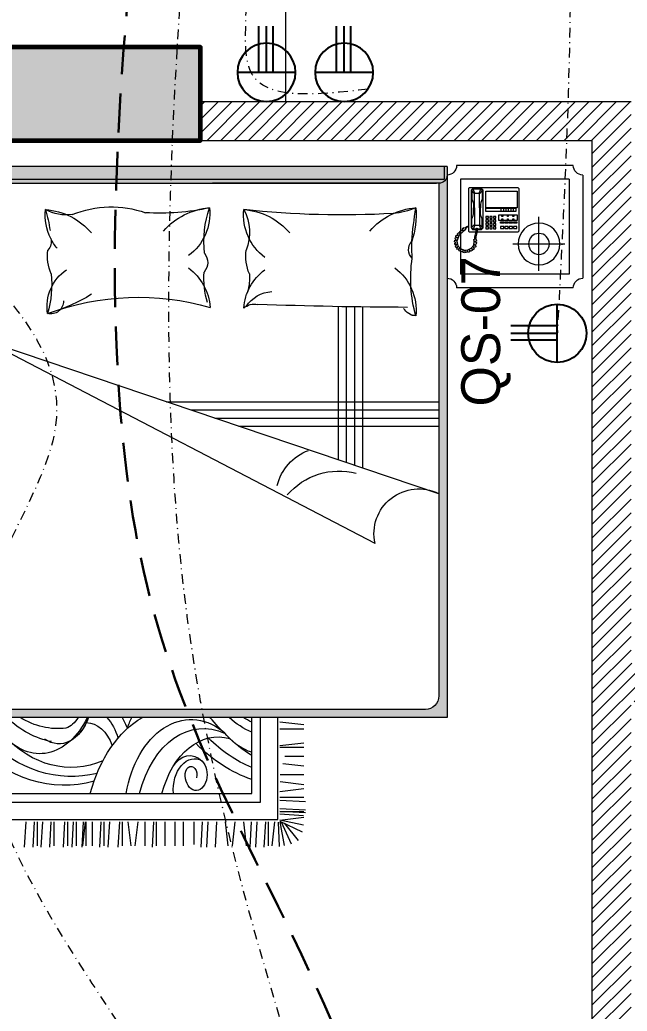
# Model space of a CAD drawing. Header units: inches. Extents: x 109699 to 44449955, y -10987 to 15824140.
# Drawn here: x 198973.7 to 199051.9, y -4102.8 to -3975.2 of the extents above; entities that cross this region are included whole.
import ezdxf

# ---------------------------------------------------------------- set-up
doc = ezdxf.new("R2010")
doc.units = ezdxf.units.IN
doc.header["$LTSCALE"] = 5
doc.header["$MEASUREMENT"] = 0
doc.linetypes.add('DASHDOT', pattern=[1, 0.5, -0.25, 0, -0.25])
doc.linetypes.add('DASHED2', pattern=[0.375, 0.25, -0.125])
doc.layers.get('0').update_dxf_attribs({"color": 123})
for name, color, linetype, lineweight in [('@NORMAL', 7, 'Continuous', 5), ('AC In', 244, 'DASHED2', 30), ('cloumn', 253, 'Continuous', 60), ('E-Con-Point', 5, 'DASHED2', 13), ('E-QS-Socket-15A', 1, 'Continuous', 9), ('ha', 252, 'Continuous', 5), ('QS For edit', 139, 'Continuous', 35), ('SB', 1, 'DASHDOT', 20), ('WALL-1', 8, 'Continuous', 9)]:
    doc.layers.add(name, color=color, linetype=linetype, lineweight=lineweight)
doc.layers.add('FURNITUR', color=7, linetype='Continuous', lineweight=5, true_color=0xe8e8e8)
doc.styles.get("Standard").update_dxf_attribs({"font": 'times.ttf'})
doc.linetypes.add('ZIGZAG', pattern='A,0.0001,-0.2,[131,ltypeshp.shx,S=0.2,R=0,X=-0.2,Y=0],-0.4,[131,ltypeshp.shx,S=0.2,R=180,X=0.2,Y=0],-0.2', length=0.8001)

# ---------------------------------------------------------------- blocks, each defined once
blk = doc.blocks.new('coloumn-01')
at = {"layer": 'ha'}
h = blk.add_hatch(dxfattribs=at)
h.set_pattern_fill('AR-CONC', color=256, scale=0.5)
h.set_pattern_definition([(49.99999999999999, (0, 0), (3.586300913003767, -0.3137606749129755), [0.375, -4.125]), (355, (0, 0), (-0.693756668065, 3.760960668500059), [0.3, -3.3]), (100.45144446, (0.298858405, -0.02614672), (2.89254423363556, 3.447199954843147), [0.3187009599999999, -3.505710559999999]), (46.18420000000001, (0, 1), (5.336206653357862, -0.8275964039653827), [0.5625, -6.1875]), (96.63563549, (0.444683725, 0.931033465), (4.673309728371142, 4.870593003872752), [0.47805171, -5.258568799999999]), (351.1841639899999, (0, 1), (4.673309725273866, 4.870593001349951), [0.45, -4.950000005]), (21, (0.5, 0.75), (2.984535260592308, -2.013094453326694), [0.375, -4.125]), (326.0000000000001, (0.5, 0.75), (1.216576659607909, 3.625750225234265), [0.3, -3.3]), (71.45144474, (0.74871127, 0.58224213), (4.201111883649856, 1.612655764031769), [0.31870095, -3.50571056]), (37.50000000000001, (0, 0), (0.06079927658645334, 1.664469269156557), [0, -3.26, 0, -3.35, 0, -3.3125]), (7.499999999999999, (0, 0), (1.315347687210743, 1.972058559411801), [0, -1.91, 0, -3.185, 0, -1.2625]), (327.5, (-1.115, 0), (2.669112180862045, -0.1127743586718988), [0, -1.25, 0, -3.9, 0, -5.175]), (317.5, (-1.615, 0), (2.915930846711931, 0.5005249116615886), [0, -1.625, 0, -2.59, 0, -3.675])])
h.paths.add_polyline_path([(32128.44739975178, -2546319.049243456), (32092.44739975178, -2546319.049243456), (32092.44739975178, -2546331.049243456), (32128.44739975178, -2546331.049243456)])
h.paths.add_polyline_path([(32128.44739975189, -2546617.132962178), (32098.44739975189, -2546617.132962178), (32098.44739975189, -2546629.132962178), (32128.44739975189, -2546629.132962178)])
h.paths.add_polyline_path([(31978.51966727065, -2546605.132962178), (31966.51966727065, -2546605.132962178), (31966.51966727065, -2546635.132962178), (31978.51966727065, -2546635.132962178)])
h.paths.add_polyline_path([(31821.20333333506, -2546605.132962178), (31809.20333333506, -2546605.132962178), (31809.20333333506, -2546635.132962178), (31821.20333333506, -2546635.132962178)])
h.paths.add_polyline_path([(31689.20328743063, -2546611.133238418), (31677.20328743063, -2546611.133238418), (31677.20328743063, -2546635.133238418), (31689.20328743063, -2546635.133238418)])
h.paths.add_polyline_path([(31417.20347832461, -2546611.132962178), (31405.20347832461, -2546611.132962178), (31405.20347832461, -2546635.132962178), (31417.20347832461, -2546635.132962178)])
h.paths.add_polyline_path([(31435.20347912709, -2546415.348983645), (31405.20347912709, -2546415.348983645), (31405.20347912709, -2546427.348983645), (31435.20347912709, -2546427.348983645)])
h.paths.add_polyline_path([(31633.74647668525, -2546415.348983645), (31603.74647668525, -2546415.348983645), (31603.74647668525, -2546427.348983645), (31633.74647668525, -2546427.348983645)])
h.paths.add_polyline_path([(31821.20245073218, -2546319.049243455), (31809.20245073218, -2546319.049243455), (31809.20245073218, -2546349.049243455), (31821.20245073218, -2546349.049243455)])
h.paths.add_polyline_path([(31996.51966727068, -2546319.049243455), (31966.51966727068, -2546319.049243455), (31966.51966727068, -2546331.049243455), (31996.51966727068, -2546331.049243455)])
h.paths.add_polyline_path([(31581.74648750067, -2546291.049243452), (31541.74648750067, -2546291.049243452), (31541.74648750067, -2546301.049243452), (31581.74648750067, -2546301.049243452)])
h.paths.add_polyline_path([(31485.74647668505, -2546261.049243452), (31475.74647668505, -2546261.049243452), (31475.74647668505, -2546301.049243452), (31485.74647668505, -2546301.049243452)])
h.paths.add_polyline_path([(31581.74648750064, -2546206.049278549), (31521.74648750064, -2546206.049278549), (31521.74648750064, -2546216.049243455), (31581.74648750064, -2546216.049243455)])
h.paths.add_polyline_path([(31435.20347595899, -2546206.049243455), (31405.20347595899, -2546206.049243455), (31405.20347595899, -2546218.049243455), (31435.20347595899, -2546218.049243455)])
h.paths.add_polyline_path([(31435.20347912709, -2546094.049243455), (31405.20347912709, -2546094.049243455), (31405.20347912709, -2546106.049243455), (31435.20347912709, -2546106.049243455)])
h.paths.add_polyline_path([(31583.74647668522, -2546094.049243455), (31547.74647668522, -2546094.049243455), (31547.74647668522, -2546106.049243455), (31583.74647668522, -2546106.049243455)])
h.paths.add_polyline_path([(31775.41359277777, -2546094.049243455), (31763.41359277777, -2546094.049243455), (31763.41359277777, -2546124.049243455), (31775.41359277777, -2546124.049243455)])
h.paths.add_polyline_path([(32059.80123907101, -2546094.049243455), (32047.80123907101, -2546094.049243455), (32047.80123907101, -2546124.049243455), (32059.80123907101, -2546124.049243455)])
h.paths.add_polyline_path([(32058.06771510976, -2545913.633020405), (32028.06771510976, -2545913.633020405), (32028.06771510976, -2545925.633020405), (32058.06771510976, -2545925.633020405)])
h.paths.add_polyline_path([(32048.06771510973, -2545722.712815279), (32036.06771510973, -2545722.712815279), (32036.06771510973, -2545746.712815279), (32048.06771510973, -2545746.712815279)])
h.paths.add_polyline_path([(31799.41359277774, -2545913.633020405), (31763.41359277774, -2545913.633020405), (31763.41359277774, -2545925.633020405), (31799.41359277774, -2545925.633020405)])
h.paths.add_polyline_path([(31591.53986684192, -2545945.049243456), (31561.31223659915, -2545945.049243456), (31561.31223659915, -2545957.049243456), (31591.53986684192, -2545957.049243456)])
h.paths.add_polyline_path([(31435.20347912709, -2545945.049243456), (31405.20347912709, -2545945.049243456), (31405.20347912709, -2545957.049243456), (31435.20347912709, -2545957.049243456)])
h.paths.add_polyline_path([(31429.2035252499, -2545715.383477275), (31405.2035252499, -2545715.383477275), (31405.2035252499, -2545727.383477275), (31429.2035252499, -2545727.383477275)])
h.paths.add_polyline_path([(31605.53986684192, -2545715.383237123), (31581.53986684192, -2545715.383237123), (31581.53986684192, -2545727.383237123), (31605.53986684192, -2545727.383237123)])
h.paths.add_polyline_path([(31775.41359277774, -2545711.610186095), (31763.41359277774, -2545711.610186095), (31763.41359277774, -2545735.610186095), (31775.41359277774, -2545735.610186095)])
at = {"layer": 'cloumn', "elevation": -16.82352324770946}
blk.add_lwpolyline([(31603.74647668525, -2546415.348983645), (31603.74647668525, -2546427.348983645), (31633.74647668525, -2546427.348983645), (31633.74647668525, -2546415.348983645)], close=True, dxfattribs=at)
blk = doc.blocks.new('vfdcx')
at = {"layer": 'FURNITUR', "lineweight": 0}
for points in [[(104135.0060097724, -19120.26887350804), (104970.0060097716, -19120.26887350804, 0.4142137440382407), (105000.0060097716, -19090.26885490074), (105000.0060097704, -19090.26887350193), (105000.0060097704, -19058.46706700833), (104983.8676956173, -19058.46706700833), (104983.8676956173, -19105.34206700833), (103280.0060097765, -19105.34206700833), (103280.0060097765, -19058.46706700833), (103270.0060097745, -19058.46706700833), (103270.0060097745, -19090.26887350193, 0.4142145040311273), (103300.0061062251, -19120.26887350178), (103300.0060097733, -19120.26887350804)], [(103280.0060097765, -19058.46706700833), (103280.0060097765, -19105.34206700833), (104983.8676956173, -19105.34206700833), (104983.8676956173, -19058.46706700833)]]:
    blk.add_hatch(color=256, dxfattribs=at).paths.add_polyline_path(points)
at = {"layer": 'FURNITUR'}
blk.add_hatch(color=256, dxfattribs=at).paths.add_polyline_path([(103350.0060097762, -21058.46706700833, -0.4142135623901436), (103300.0060097733, -21008.46706700833), (103300.0060097733, -19120.26887350193, -0.4142135623730951), (103270.0060097733, -19090.26887350193), (103270.0060097733, -19470.26887349553), (103270.0060097745, -21088.46706700716), (105000.0060097704, -21088.46706700716), (105000.0060097704, -19470.94256263169, 5.403727467161091e-05), (104999.998444552, -19470.94256181408), (104999.998444552, -19090.94256181307, -0.4076509114471731), (104970.0060097716, -19120.26887350193), (104970.0060097716, -19700.18891725242), (104974.8149614137, -19698.56576437598), (104970.0060097716, -19701.06727675785), (104970.0060097716, -21008.46706700542, -0.4142135623901436), (104920.0060097716, -21058.46706700833)])
for p, q in [((102805.0060097768, -19055.26887350193), (103235.0060097771, -19055.26887350193)), ((103270.0060097745, -19058.46706700833), (103270.0060097745, -21088.46706700716)), ((103280.0060097765, -19105.34206700833), (103280.0060097765, -19058.46706700833)), ((102770.0060097733, -19090.26887349815), (102770.0060097733, -19470.26887349553)), ((103270.0060097733, -19090.26887349815), (103270.0060097733, -19470.26887349553)), ((102820.0060097762, -19105.26887349757), (103220.0060097777, -19105.26887349757)), ((102820.0060097762, -19105.26887349757), (102820.0060097762, -19455.26887349611)), ((103220.0060097777, -19105.26887349757), (103220.0060097777, -19455.26887349611)), ((103300.0060097733, -19120.26887350804), (103300.0060097733, -21008.46706700542)), ((104970.0060097716, -19120.26887350804), (104135.0060097724, -19120.26887350804)), ((103007.7345300189, -19137.32844558895), (103005.4485300235, -19139.61444559159)), ((103005.4485300235, -19139.61444559159), (103005.4485300235, -19297.34844559194)), ((103007.7345300189, -19137.32844558895), (103188.3285300238, -19137.32844558895)), ((103012.3065300242, -19149.90144558893), (103012.3065300242, -19210.48044559344)), ((103126.606530018, -19149.90144558893), (103012.3065300242, -19149.90144558893)), ((103126.606530018, -19210.48044559344), (103126.606530018, -19149.90144558893)), ((103136.8935300226, -19146.47244559224), (103141.4655300206, -19140.75744559291)), ((103136.8935300226, -19284.77544559196), (103136.8935300226, -19146.47244559224)), ((103141.4655300206, -19144.1864455896), (103140.3225300193, -19148.75844558761)), ((103140.3225300193, -19148.75844558761), (103140.3225300193, -19179.61944558688)), ((103140.3225300193, -19148.75844558761), (103150.6095300239, -19159.04544559222)), ((103141.4655300206, -19140.75744559291), (103175.7555300238, -19140.75744559291)), ((103146.0375300186, -19141.90044558696), (103141.4655300206, -19144.1864455896)), ((103146.0375300186, -19141.90044558696), (103173.4695300212, -19141.90044558696)), ((103151.7525300179, -19156.75944558957), (103146.0375300186, -19141.90044558696)), ((103150.6095300239, -19159.04544559222), (103151.7525300179, -19156.75944558957)), ((103150.6095300239, -19210.48044559344), (103150.6095300239, -19159.04544559222)), ((103167.7545300219, -19156.75944558957), (103151.7525300179, -19156.75944558957)), ((103167.7545300219, -19156.75944558957), (103173.4695300212, -19141.90044558696)), ((103168.8975300232, -19159.04544559222), (103167.7545300219, -19156.75944558957)), ((103179.1845300205, -19148.75844558761), (103168.8975300232, -19159.04544559222)), ((103168.8975300232, -19210.48044559344), (103168.8975300232, -19159.04544559222)), ((103173.4695300212, -19141.90044558696), (103178.0415300192, -19144.1864455896)), ((103175.7555300238, -19140.75744559291), (103181.4705300232, -19146.47244559224)), ((103178.0415300192, -19144.1864455896), (103179.1845300205, -19148.75844558761)), ((103179.1845300205, -19148.75844558761), (103179.1845300205, -19179.61944558688)), ((103181.4705300232, -19146.47244559224), (103181.4705300232, -19283.63244559064)), ((103188.3285300238, -19137.32844558895), (103190.6145300192, -19139.61444559159)), ((103190.6145300192, -19139.61444559159), (103190.6145300192, -19297.34844559194)), ((103140.3225300193, -19179.61944558688), (103142.6085300219, -19185.33444559349)), ((103142.6085300219, -19185.33444559349), (103146.0375300186, -19191.04944559281)), ((103146.0375300186, -19191.04944559281), (103147.1805300199, -19199.05044558751)), ((103147.1805300199, -19199.05044558751), (103147.1805300199, -19210.48044559344)), ((103173.4695300212, -19191.04944559281), (103172.3265300199, -19199.05044558751)), ((103172.3265300199, -19199.05044558751), (103172.3265300199, -19210.48044559344)), ((103176.8985300179, -19185.33444559349), (103173.4695300212, -19191.04944559281)), ((103179.1845300205, -19179.61944558688), (103176.8985300179, -19185.33444559349)), ((103012.3065300242, -19210.48044559344), (103126.606530018, -19210.48044559344)), ((103012.3065300242, -19236.76944558743), (103012.3065300242, -19257.34344558937)), ((103079.7435300221, -19236.76944558743), (103012.3065300242, -19236.76944558743)), ((103016.8785300222, -19212.7664455888), (103016.8785300222, -19224.19644558745)), ((103126.606530018, -19212.7664455888), (103016.8785300222, -19212.7664455888)), ((103016.8785300222, -19224.19644558745), (103126.606530018, -19224.19644558745)), ((103023.7365300228, -19239.05544559007), (103023.7365300228, -19242.48444558676)), ((103027.1655300195, -19239.05544559007), (103023.7365300228, -19239.05544559007)), ((103023.7365300228, -19242.48444558676), (103027.1655300195, -19242.48444558676)), ((103026.0225300182, -19212.7664455888), (103026.0225300182, -19224.19644558745)), ((103027.1655300195, -19242.48444558676), (103027.1655300195, -19239.05544559007)), ((103035.1665300215, -19212.7664455888), (103035.1665300215, -19224.19644558745)), ((103044.3105300175, -19212.7664455888), (103044.3105300175, -19224.19644558745)), ((103047.7395300215, -19239.05544559007), (103044.3105300175, -19239.05544559007)), ((103044.3105300175, -19239.05544559007), (103044.3105300175, -19242.48444558676)), ((103044.3105300175, -19242.48444558676), (103047.7395300215, -19242.48444558676)), ((103047.7395300215, -19242.48444558676), (103047.7395300215, -19239.05544559007)), ((103053.4545300208, -19212.7664455888), (103053.4545300208, -19224.19644558745)), ((103062.5985300241, -19212.7664455888), (103062.5985300241, -19224.19644558745)), ((103068.3135300234, -19239.05544559007), (103064.8845300194, -19239.05544559007)), ((103064.8845300194, -19239.05544559007), (103064.8845300194, -19242.48444558676)), ((103064.8845300194, -19242.48444558676), (103068.3135300234, -19242.48444558676)), ((103068.3135300234, -19242.48444558676), (103068.3135300234, -19239.05544559007)), ((103071.7425300201, -19212.7664455888), (103071.7425300201, -19224.19644558745)), ((103079.7435300221, -19257.34344558937), (103079.7435300221, -19236.76944558743)), ((103090.0305300194, -19249.3424455874), (103090.0305300194, -19242.48444558676)), ((103090.0305300194, -19242.48444558676), (103099.1745300227, -19242.48444558676)), ((103099.1745300227, -19242.48444558676), (103099.1745300227, -19249.3424455874)), ((103103.7465300207, -19242.48444558676), (103112.890530024, -19242.48444558676)), ((103103.7465300207, -19249.3424455874), (103103.7465300207, -19242.48444558676)), ((103112.890530024, -19242.48444558676), (103112.890530024, -19249.3424455874)), ((103117.462530022, -19249.3424455874), (103117.462530022, -19242.48444558676)), ((103117.462530022, -19242.48444558676), (103126.606530018, -19242.48444558676)), ((103126.606530018, -19224.19644558745), (103126.606530018, -19212.7664455888)), ((103126.606530018, -19242.48444558676), (103126.606530018, -19249.3424455874)), ((103142.6085300219, -19245.91344559072), (103146.0375300186, -19240.19844559139)), ((103146.0375300186, -19240.19844559139), (103147.1805300199, -19232.19744558942)), ((103147.1805300199, -19232.19744558942), (103147.1805300199, -19210.48044559344)), ((103150.6095300239, -19210.48044559344), (103150.6095300239, -19272.20244559199)), ((103168.8975300232, -19210.48044559344), (103168.8975300232, -19272.20244559199)), ((103172.3265300199, -19232.19744558942), (103172.3265300199, -19210.48044559344)), ((103173.4695300212, -19240.19844559139), (103172.3265300199, -19232.19744558942)), ((103176.8985300179, -19245.91344559072), (103173.4695300212, -19240.19844559139)), ((102931.4553847567, -19442.73764256576), (102931.4553847567, -19244.61869142207)), ((103012.3065300242, -19257.34344558937), (103079.7435300221, -19257.34344558937)), ((103013.4495300182, -19263.0584455887), (103013.4495300182, -19267.63044558671)), ((103024.8795300241, -19263.0584455887), (103013.4495300182, -19263.0584455887)), ((103013.4495300182, -19267.63044558671), (103024.8795300241, -19267.63044558671)), ((103023.7365300228, -19251.62844559005), (103023.7365300228, -19255.05744558673)), ((103027.1655300195, -19251.62844559005), (103023.7365300228, -19251.62844559005)), ((103023.7365300228, -19255.05744558673), (103027.1655300195, -19255.05744558673)), ((103024.8795300241, -19267.63044558671), (103024.8795300241, -19263.0584455887)), ((103027.1655300195, -19255.05744558673), (103027.1655300195, -19251.62844559005)), ((103029.4515300222, -19263.0584455887), (103029.4515300222, -19267.63044558671)), ((103040.8815300208, -19263.0584455887), (103029.4515300222, -19263.0584455887)), ((103029.4515300222, -19267.63044558671), (103040.8815300208, -19267.63044558671)), ((103040.8815300208, -19267.63044558671), (103040.8815300208, -19263.0584455887)), ((103047.7395300215, -19251.62844559005), (103044.3105300175, -19251.62844559005)), ((103044.3105300175, -19251.62844559005), (103044.3105300175, -19255.05744558673)), ((103044.3105300175, -19255.05744558673), (103047.7395300215, -19255.05744558673)), ((103045.4535300188, -19263.0584455887), (103045.4535300188, -19267.63044558671)), ((103056.8835300175, -19263.0584455887), (103045.4535300188, -19263.0584455887)), ((103045.4535300188, -19267.63044558671), (103056.8835300175, -19267.63044558671)), ((103047.7395300215, -19255.05744558673), (103047.7395300215, -19251.62844559005)), ((103056.8835300175, -19267.63044558671), (103056.8835300175, -19263.0584455887)), ((103072.8855300214, -19263.0584455887), (103061.4555300228, -19263.0584455887)), ((103061.4555300228, -19263.0584455887), (103061.4555300228, -19267.63044558671)), ((103061.4555300228, -19267.63044558671), (103072.8855300214, -19267.63044558671)), ((103068.3135300234, -19251.62844559005), (103064.8845300194, -19251.62844559005)), ((103064.8845300194, -19251.62844559005), (103064.8845300194, -19255.05744558673)), ((103064.8845300194, -19255.05744558673), (103068.3135300234, -19255.05744558673)), ((103068.3135300234, -19255.05744558673), (103068.3135300234, -19251.62844559005)), ((103072.8855300214, -19267.63044558671), (103072.8855300214, -19263.0584455887)), ((103099.1745300227, -19249.3424455874), (103090.0305300194, -19249.3424455874)), ((103090.0305300194, -19261.91544558738), (103090.0305300194, -19255.05744558673)), ((103090.0305300194, -19255.05744558673), (103099.1745300227, -19255.05744558673)), ((103099.1745300227, -19261.91544558738), (103090.0305300194, -19261.91544558738)), ((103090.0305300194, -19275.63144558867), (103090.0305300194, -19268.77344558803)), ((103090.0305300194, -19268.77344558803), (103099.1745300227, -19268.77344558803)), ((103099.1745300227, -19275.63144558867), (103090.0305300194, -19275.63144558867)), ((103099.1745300227, -19255.05744558673), (103099.1745300227, -19261.91544558738)), ((103099.1745300227, -19268.77344558803), (103099.1745300227, -19275.63144558867)), ((103112.890530024, -19249.3424455874), (103103.7465300207, -19249.3424455874)), ((103103.7465300207, -19261.91544558738), (103103.7465300207, -19255.05744558673)), ((103103.7465300207, -19255.05744558673), (103112.890530024, -19255.05744558673)), ((103112.890530024, -19261.91544558738), (103103.7465300207, -19261.91544558738)), ((103103.7465300207, -19268.77344558803), (103112.890530024, -19268.77344558803)), ((103103.7465300207, -19275.63144558867), (103103.7465300207, -19268.77344558803)), ((103112.890530024, -19275.63144558867), (103103.7465300207, -19275.63144558867)), ((103112.890530024, -19255.05744558673), (103112.890530024, -19261.91544558738)), ((103112.890530024, -19268.77344558803), (103112.890530024, -19275.63144558867)), ((103126.606530018, -19249.3424455874), (103117.462530022, -19249.3424455874)), ((103117.462530022, -19261.91544558738), (103117.462530022, -19255.05744558673)), ((103117.462530022, -19255.05744558673), (103126.606530018, -19255.05744558673)), ((103126.606530018, -19261.91544558738), (103117.462530022, -19261.91544558738)), ((103117.462530022, -19267.63044558671), (103126.606530018, -19267.63044558671)), ((103117.462530022, -19274.48844558735), (103117.462530022, -19267.63044558671)), ((103126.606530018, -19274.48844558735), (103117.462530022, -19274.48844558735)), ((103126.606530018, -19255.05744558673), (103126.606530018, -19261.91544558738)), ((103126.606530018, -19267.63044558671), (103126.606530018, -19274.48844558735)), ((103140.3225300193, -19251.62844559005), (103142.6085300219, -19245.91344559072)), ((103140.3225300193, -19282.48944558932), (103140.3225300193, -19251.62844559005)), ((103140.3225300193, -19282.48944558932), (103150.6095300239, -19272.20244559199)), ((103151.7525300179, -19274.48844558735), (103146.0375300186, -19289.34744558997)), ((103150.6095300239, -19272.20244559199), (103151.7525300179, -19274.48844558735)), ((103167.7545300219, -19274.48844558735), (103151.7525300179, -19274.48844558735)), ((103168.8975300232, -19272.20244559199), (103167.7545300219, -19274.48844558735)), ((103167.7545300219, -19274.48844558735), (103173.4695300212, -19289.34744558997)), ((103179.1845300205, -19282.48944558932), (103168.8975300232, -19272.20244559199)), ((103179.1845300205, -19251.62844559005), (103176.8985300179, -19245.91344559072)), ((103179.1845300205, -19282.48944558932), (103179.1845300205, -19251.62844559005)), ((103197.4746078223, -19279.3254785624), (103190.6145300192, -19276.77444559)), ((103200.6958579397, -19282.54873921601), (103197.4746078223, -19279.3254785624)), ((103005.4485300235, -19297.34844559194), (103007.7345300189, -19299.6344455873)), ((103159.6959362097, -19299.6344455873), (103007.7345300189, -19299.6344455873)), ((103013.4495300182, -19280.20344558668), (103024.8795300241, -19280.20344558668)), ((103013.4495300182, -19287.06144558733), (103013.4495300182, -19280.20344558668)), ((103024.8795300241, -19287.06144558733), (103013.4495300182, -19287.06144558733)), ((103024.8795300241, -19280.20344558668), (103024.8795300241, -19287.06144558733)), ((103029.4515300222, -19287.06144558733), (103029.4515300222, -19280.20344558668)), ((103029.4515300222, -19280.20344558668), (103040.8815300208, -19280.20344558668)), ((103040.8815300208, -19287.06144558733), (103029.4515300222, -19287.06144558733)), ((103040.8815300208, -19280.20344558668), (103040.8815300208, -19287.06144558733)), ((103045.4535300188, -19280.20344558668), (103056.8835300175, -19280.20344558668)), ((103045.4535300188, -19287.06144558733), (103045.4535300188, -19280.20344558668)), ((103056.8835300175, -19287.06144558733), (103045.4535300188, -19287.06144558733)), ((103056.8835300175, -19280.20344558668), (103056.8835300175, -19287.06144558733)), ((103061.4555300228, -19287.06144558733), (103061.4555300228, -19280.20344558668)), ((103061.4555300228, -19280.20344558668), (103072.8855300214, -19280.20344558668)), ((103072.8855300214, -19287.06144558733), (103061.4555300228, -19287.06144558733)), ((103072.8855300214, -19280.20344558668), (103072.8855300214, -19287.06144558733)), ((103090.0305300194, -19288.20444558865), (103090.0305300194, -19281.346445588)), ((103090.0305300194, -19281.346445588), (103099.1745300227, -19281.346445588)), ((103099.1745300227, -19288.20444558865), (103090.0305300194, -19288.20444558865)), ((103099.1745300227, -19281.346445588), (103099.1745300227, -19288.20444558865)), ((103103.7465300207, -19288.20444558865), (103103.7465300207, -19281.346445588)), ((103103.7465300207, -19281.346445588), (103112.890530024, -19281.346445588)), ((103112.890530024, -19288.20444558865), (103103.7465300207, -19288.20444558865)), ((103112.890530024, -19281.346445588), (103112.890530024, -19288.20444558865)), ((103117.462530022, -19281.346445588), (103126.606530018, -19281.346445588)), ((103117.462530022, -19288.20444558865), (103117.462530022, -19281.346445588)), ((103126.606530018, -19288.20444558865), (103117.462530022, -19288.20444558865)), ((103126.606530018, -19281.346445588), (103126.606530018, -19288.20444558865)), ((103142.6085300219, -19290.49044559129), (103136.8935300226, -19284.77544559196)), ((103141.4655300206, -19287.06144558733), (103140.3225300193, -19282.48944558932)), ((103146.0375300186, -19289.34744558997), (103141.4655300206, -19287.06144558733)), ((103158.6846558304, -19290.49044559129), (103142.6085300219, -19290.49044559129)), ((103146.0375300186, -19289.34744558997), (103158.6661243811, -19289.34744558997)), ((103162.0395300226, -19285.91844559328), (103158.6105300186, -19285.91844559328)), ((103158.6105300186, -19285.91844559328), (103158.7703406286, -19295.77539139923)), ((103158.7703406286, -19295.77539139923), (103161.5460989953, -19307.34826644535)), ((103161.5460989953, -19307.34826644535), (103164.3218573546, -19318.22676943325)), ((103162.7026649177, -19295.08101934103), (103162.0395300226, -19285.91844559328)), ((103162.2877015062, -19289.34744558997), (103173.4695300212, -19289.34744558997)), ((103175.7555300238, -19290.49044559129), (103162.370425339, -19290.49044559129)), ((103164.3218573546, -19302.48765886559), (103162.7026649177, -19295.08101934103)), ((103188.3285300238, -19299.6344455873), (103163.6981060102, -19299.6344455873)), ((103167.097615714, -19313.36616184622), (103164.3218573546, -19302.48765886559)), ((103167.7915551292, -19318.92114149146), (103167.097615714, -19313.36616184622)), ((103173.4695300212, -19289.34744558997), (103178.0415300192, -19287.06144558733)), ((103181.4705300232, -19283.63244559064), (103175.7555300238, -19290.49044559129)), ((103178.0415300192, -19287.06144558733), (103179.1845300205, -19282.48944558932)), ((103190.6145300192, -19297.34844559194), (103188.3285300238, -19299.6344455873)), ((103190.6145300192, -19281.346445588), (103195.6626538914, -19282.75019271446)), ((103195.6626538914, -19282.75019271446), (103200.2932017741, -19286.37636035042)), ((103200.2932017741, -19286.37636035042), (103201.5011710565, -19287.98799068086)), ((103203.1117957187, -19284.76473002725), (103200.6958579397, -19282.54873921601)), ((103201.5011710565, -19287.98799068086), (103203.9171088428, -19287.78653600371)), ((103203.9171088428, -19287.78653600371), (103201.5011710565, -19290.2039814921)), ((103201.5011710565, -19290.2039814921), (103210.7622660289, -19298.46358542769)), ((103207.3396874358, -19283.15309970408), (103203.1117957187, -19284.76473002725)), ((103209.3529690566, -19285.16763820285), (103207.3396874358, -19283.15309970408)), ((103207.7423436014, -19288.59235116166), (103209.3529690566, -19285.16763820285)), ((103210.5609375532, -19286.37636035042), (103207.7423436014, -19288.59235116166)), ((103213.5808599807, -19289.59961981805), (103210.5609375532, -19286.37636035042)), ((103210.7622660289, -19298.46358542769), (103225.8618773732, -19311.35662567017)), ((103211.1649221944, -19296.24759461645), (103213.5808599807, -19289.59961981805)), ((103217.406095525, -19293.02433397011), (103211.1649221944, -19296.24759461645)), ((103222.6406272559, -19298.06067725936), (103217.406095525, -19293.02433397011)), ((103221.4326579734, -19305.31301253855), (103222.6406272559, -19298.06067725936)), ((103226.6671904973, -19302.08975307092), (103221.4326579734, -19305.31301253855)), ((103226.0824821234, -19311.74595932449), (103233.7158177935, -19333.50296423801)), ((103231.0964098971, -19306.72318937055), (103226.6671904973, -19302.08975307092)), ((103229.2844567593, -19311.75953265979), (103231.0964098971, -19306.72318937055)), ((103236.2602632521, -19311.05158621127), (103229.3208669973, -19311.74595932449)), ((103238.3420814978, -19317.99531102793), (103236.2602632521, -19311.05158621127)), ((103028.3001283866, -19343.89893916158), (102836.22484451, -19343.89893916158)), ((103162.2400384105, -19328.17944195036), (103161.777411896, -19333.73442158832)), ((103161.777411896, -19333.73442158832), (103168.4854952502, -19334.89170940944)), ((103168.4854952502, -19334.89170940944), (103162.0087255025, -19338.82648652566)), ((103162.0087255025, -19338.82648652566), (103162.471352017, -19345.07583928412)), ((103164.7844838618, -19325.63340895782), (103162.2400384105, -19328.17944195036)), ((103162.471352017, -19345.07583928412), (103169.8733740806, -19345.77021134233)), ((103169.8733740806, -19345.77021134233), (103163.3966043329, -19350.86227627967)), ((103163.3966043329, -19350.86227627967), (103166.4036762988, -19356.18579962234)), ((103164.3218573546, -19318.22676943325), (103164.0905444539, -19324.24466377911)), ((103164.0905444539, -19324.24466377911), (103164.7844838618, -19325.63340895782)), ((103167.5602422285, -19324.93903689233), (103167.7915551292, -19318.92114149146)), ((103171.7238801167, -19327.94798354503), (103167.5602422285, -19324.93903689233)), ((103170.798627095, -19333.27150688042), (103171.7238801167, -19327.94798354503)), ((103171.9551930247, -19347.85332962697), (103170.798627095, -19333.27150688042)), ((103180.7450946173, -19358.96328891745), (103171.9551930247, -19347.85332962697)), ((103230.4774329197, -19350.86227627967), (103220.2996517982, -19360.81494879677)), ((103233.7158177935, -19333.50296423801), (103230.4774329197, -19350.86227627967)), ((103231.6339988494, -19320.54134402047), (103238.3420814978, -19317.99531102793)), ((103239.0360216115, -19320.30988666289), (103231.6339988494, -19320.54134402047)), ((103239.498648126, -19352.2510214511), (103233.9471307015, -19346.00166869992)), ((103233.9471307015, -19346.00166869992), (103241.1178398571, -19346.23312710524)), ((103235.7976367377, -19330.26255917999), (103240.6552140484, -19325.63340895782)), ((103242.0430928788, -19330.26255917999), (103235.7976367377, -19330.26255917999)), ((103236.0289496457, -19338.13211446746), (103243.1996588013, -19336.04899617554)), ((103242.0430928788, -19341.60397687579), (103236.0289496457, -19338.13211446746)), ((103237.6481420826, -19356.88017168055), (103239.498648126, -19352.2510214511)), ((103240.6552140484, -19325.63340895782), (103239.0360216115, -19320.30988666289)), ((103241.1178398571, -19346.23312710524), (103242.0430928788, -19341.60397687579)), ((103243.1996588013, -19336.04899617554), (103242.0430928788, -19330.26255917999)), ((103166.4036762988, -19356.18579962234), (103173.3430718552, -19354.79705444364)), ((103173.3430718552, -19354.79705444364), (103170.1046876871, -19361.27786455241)), ((103170.1046876871, -19361.27786455241), (103173.5743854616, -19365.44409902622)), ((103173.5743854616, -19365.44409902622), (103178.8945892796, -19361.50932190999)), ((103178.8945892796, -19361.50932190999), (103177.9693362579, -19367.75867466845)), ((103177.9693362579, -19367.75867466845), (103182.3642870542, -19370.53616396357)), ((103193.0046939916, -19365.44409902622), (103180.7450946173, -19358.96328891745)), ((103182.3642870542, -19370.53616396357), (103187.9158037802, -19365.90701373412)), ((103187.9158037802, -19365.90701373412), (103187.2218643649, -19373.545111664)), ((103187.2218643649, -19373.545111664), (103192.0794416684, -19374.93385683543)), ((103192.0794416684, -19374.93385683543), (103195.0865129358, -19368.68450407697)), ((103206.8834865014, -19366.60138684734), (103193.0046939916, -19365.44409902622)), ((103195.0865129358, -19368.68450407697), (103197.8622712951, -19374.93385683543)), ((103197.8622712951, -19374.93385683543), (103201.7945962899, -19375.39677154332)), ((103201.7945962899, -19375.39677154332), (103203.4137880211, -19368.68450407697)), ((103203.4137880211, -19368.68450407697), (103205.9582334797, -19376.09114465654)), ((103205.9582334797, -19376.09114465654), (103210.353184276, -19374.93385683543)), ((103220.2996517982, -19360.81494879677), (103206.8834865014, -19366.60138684734)), ((103210.353184276, -19374.93385683543), (103210.5844978825, -19368.68450407697)), ((103210.5844978825, -19368.68450407697), (103215.9047009947, -19373.31365430642)), ((103215.9047009947, -19373.31365430642), (103219.605712383, -19371.4619944271)), ((103219.605712383, -19371.4619944271), (103218.9117729678, -19364.51826961043)), ((103218.9117729678, -19364.51826961043), (103223.7693502713, -19370.53616396357)), ((103223.7693502713, -19370.53616396357), (103227.4703616596, -19367.29575890554)), ((103227.4703616596, -19367.29575890554), (103224.6946025945, -19361.0464072021)), ((103224.6946025945, -19361.0464072021), (103231.1713723349, -19363.82389649721)), ((103230.9400594342, -19354.79705444364), (103237.6481420826, -19356.88017168055)), ((103234.178444308, -19361.0464072021), (103230.9400594342, -19354.79705444364)), ((103231.1713723349, -19363.82389649721), (103234.178444308, -19361.0464072021)), ((102820.0060097762, -19455.26887349611), (103220.0060097777, -19455.26887349611)), ((102805.0060097768, -19505.26887349902), (103235.0060097771, -19505.26887349902)), ((103581.4079172528, -19576.21627416812), (103581.4079172528, -20168.87880140859)), ((103611.4079172516, -19575.80347701297), (103611.4079172516, -20158.75297983586)), ((103641.4079172577, -19575.33726653639), (103641.4079172577, -20148.62715826313)), ((103671.4079172565, -19574.81763832185), (103671.4079172565, -20138.50133668313)), ((104974.8149614138, -19698.56576437598), (103301.1934122955, -20263.45887074569)), ((103535.4563226178, -20447.2889216937), (104974.8149614138, -19698.56576437598)), ((104303.5003445224, -19925.15283209797), (103300.0060097733, -19925.15283209797)), ((104214.6186677823, -19955.15283209681), (103300.0060097733, -19955.15283209681)), ((104125.7369910422, -19985.15283209564), (103300.0060097733, -19985.15283209564)), ((104036.8553142948, -20015.15283209448), (103300.0060097733, -20015.15283209448)), ((103350.0060097762, -21058.46706700833), (104920.0060097759, -21058.46706700833)), ((103270.0060097745, -21088.46706700716), (105000.0060097704, -21088.46706700716)), ((103886.3420231759, -21103.85434488273), (103797.4616070537, -21114.41374581192)), ((103894.035287511, -21464.56925796666), (103894.035287511, -21088.46706700716)), ((103958.0352875095, -21400.56925796818), (103958.0352875095, -21088.46706700716)), ((103990.0352875088, -21368.56925796893), (103990.0352875088, -21088.46706700716)), ((103886.3420231759, -21129.84802882567), (103797.6151866282, -21129.84802882567)), ((103886.3420231759, -21191.79039594166), (103797.4616070537, -21181.31057662105)), ((103886.3420231759, -21197.96008453124), (103797.6151866282, -21197.96008453124)), ((103868.3991277834, -21230.65344742064), (103797.6151866282, -21230.65344742064)), ((103875.3637692538, -21257.14113218566), (103797.4616070537, -21266.39626622056)), ((103885.6151866316, -21324.03527251301), (103797.4616070537, -21334.50832192613)), ((103885.6151866316, -21298.76550312621), (103797.6151866282, -21298.76550312621)), ((103886.3420231759, -21360.7078702422), (103797.4616070537, -21350.22805091432)), ((103886.3420231759, -21392.14055830381), (103792.2338786997, -21397.38046797139)), ((103886.3420231759, -21381.66073898321), (103797.4616070537, -21381.66073898321)), ((105407.7866653064, -21368.56925796893), (103990.0352875088, -21368.56925796893)), ((103886.3420231759, -21423.5732463727), (103792.2338786997, -21428.81315603301)), ((103886.3420231759, -21432.98270298111), (103792.2338786997, -21438.22261264142)), ((103886.3420231759, -21434.05306570059), (103797.4616070537, -21434.05306570059)), ((103886.3420231759, -21434.05306570059), (103797.4616070537, -21434.05306570059)), ((105439.7866653057, -21400.56925796818), (103958.0352875095, -21400.56925796818)), ((103886.3420231759, -21466.35151447992), (103797.4616070537, -21455.87169515203)), ((103886.3420231759, -21443.46252230172), (103798.6228916019, -21449.56373436582)), ((103886.3029552417, -21465.63625698911), (103799.108985881, -21483.07310163511)), ((103886.6185903429, -21469.95573065362), (103803.9703819272, -21508.81217712742)), ((105503.7866653042, -21464.56925796666), (103894.035287511, -21464.56925796666)), ((103868.6427402103, -21478.40694419721), (103818.5544000702, -21540.86463072746)), ((103881.4157504862, -21473.02425570671), (103844.785439051, -21553.03813127977)), ((103886.8991788226, -21472.99092410832), (103870.4508834821, -21559.4400628048)), ((103892.6047211029, -21473.90807815974), (103889.1659294863, -21563.33810496436)), ((103905.6260884285, -21472.26252230177), (103916.1059077564, -21561.14293842403)), ((103929.7246803584, -21472.26252230177), (103929.7246803584, -21561.14293842403)), ((103939.7412648945, -21472.26252230177), (103944.9811745548, -21566.37066677796)), ((103971.1739529634, -21472.26252230177), (103976.4138626237, -21566.37066677796)), ((103992.1335916119, -21472.26252230177), (103997.3735012722, -21566.37066677796)), ((104020.2799296425, -21472.26252230177), (104009.8001103219, -21561.14293842403)), ((104051.7193876189, -21472.98935884611), (104062.1924370393, -21561.14293842403)), ((104088.3919853481, -21472.26252230177), (104077.9121660275, -21561.14293842403)), ((104119.824673417, -21472.26252230177), (104125.0645830773, -21566.37066677796)), ((104151.2573614859, -21472.26252230177), (104156.4972711462, -21566.37066677796)), ((104172.2170001344, -21472.26252230177), (104177.4569097947, -21566.37066677796)), ((104203.6496882033, -21472.26252230177), (104203.6496882033, -21555.9152100701)), ((104242.0110702773, -21472.26252230177), (104242.0110702773, -21561.14293842403)), ((104273.4437583389, -21472.26252230177), (104273.4437583389, -21561.14293842403)), ((104310.1163560681, -21472.26252230177), (104310.1163560681, -21561.14293842403)), ((104341.549044137, -21472.26252230177), (104341.549044137, -21561.14293842403)), ((104352.0288634649, -21472.26252230177), (104357.2687731252, -21566.37066677796)), ((104384.3981003706, -21472.98935884611), (104384.3981003706, -21560.98935884949)), ((104409.6678697501, -21472.98935884611), (104420.1409191705, -21561.14293842403)), ((104446.3404674793, -21472.26252230177), (104435.8606481587, -21561.14293842403)), ((104467.2933362276, -21472.26252230177), (104467.2933362276, -21561.14293842403)), ((104477.7731555482, -21472.26252230177), (104483.0130652157, -21566.37066677796)), ((104514.4457532774, -21472.26252230177), (104519.6856629449, -21566.37066677796)), ((104535.3986220256, -21472.26252230177), (104535.3986220256, -21561.14293842403)), ((104545.8784413462, -21472.26252230177), (104551.1183510138, -21566.37066677796)), ((104578.2476782519, -21472.98935884611), (104578.2476782519, -21560.98935884949)), ((104600.7813364671, -21472.26252230177), (104600.7813364671, -21561.14293842403)), ((104603.5174476387, -21472.98935884611), (104613.9904970518, -21561.14293842403)), ((104611.2611557878, -21472.26252230177), (104616.5010654553, -21566.37066677796)), ((104637.4539341963, -21472.26252230177), (104637.4539341963, -21561.14293842403)), ((104647.9337535169, -21472.26252230177), (104653.1736631845, -21566.37066677796)), ((104668.8866222652, -21472.26252230177), (104668.8866222652, -21561.14293842403)), ((104679.3664415858, -21472.26252230177), (104684.6063512534, -21566.37066677796)), ((104719.57235946, -21472.26252230177), (104719.57235946, -21561.14293842403)), ((104730.0521787878, -21472.26252230177), (104735.2920884481, -21566.37066677796)), ((104761.4848668567, -21472.26252230177), (104766.724776517, -21566.37066677796)), ((104781.0764529317, -21472.26252230177), (104781.0764529317, -21561.14293842403)), ((104791.5562722596, -21472.26252230177), (104796.7961819199, -21566.37066677796)), ((104822.9889603285, -21472.26252230177), (104828.2288699888, -21566.37066677796))]:
    blk.add_line(p, q, dxfattribs=at)
at = {"layer": 'FURNITUR', "lineweight": 0}
for p, q in [((103270.0060097745, -19058.46706700833), (105000.0060097704, -19058.46706700833)), ((103280.0060097765, -19058.46706700833), (104983.8676956173, -19058.46706700833)), ((104983.8676956173, -19105.34206700833), (103280.0060097765, -19105.34206700833)), ((103300.0060097733, -19120.26887350804), (104135.0060097724, -19120.26887350804)), ((104135.0060097724, -19120.26887350804), (103309.5818239275, -19120.26887350804))]:
    blk.add_line(p, q, dxfattribs=at)
at = {"layer": 'FURNITUR'}
for radius in [76.80000000000001, 38.40000000000001]:
    blk.add_circle((102931.4553847567, -19343.89893916158), radius, dxfattribs=at)
for centre, radius, start, end in [((102770.0060097733, -19055.26887350193), 35, 270, 0), ((103270.0060097733, -19055.26887350193), 35, 180, 270), ((103300.0060097733, -19090.26887350193), 30, 180, 270), ((103692.4761427912, -19236.20850800363), 308.4516537023845, 175.3048403511953, 198.6941858081766), ((101769.6840758257, -19472.28110323487), 1636.376012811697, 4.809846250895134, 9.189180033342527), ((103497.7910884231, -18938.56242108597), 294.8034295215505, 247.5178501818767, 264.2669618412397), ((103367.9166689221, -19455.32427137515), 244.964437246083, 40.41890181325098, 85.98709629319234), ((103656.2494994545, -15856.79572711671), 3380.322350080307, 266.8133656541502, 276.1602115173085), ((104036.1312257632, -19461.96302342434), 244.964437246083, 94.01290370680766, 139.581098186749), ((103825.6938826857, -19237.54002434872), 194.3203121079686, 306.5710975267796, 5.889976552969283), ((104174.7064444466, -19301.1867396359), 176.7342990056745, 151.7736398462286, 201.6982652259596), ((104338.500984119, -19230.90127229226), 194.3203121079686, 174.1100234470307, 233.4289024732204), ((103787.956766599, -19335.27491777351), 378.2611411277968, 353.4946932163668, 19.18669350323917), ((104326.9489401031, -18374.3403501154), 856.1328329234997, 257.7438271867633, 273.6284339950228), ((104128.0636410342, -19455.32427137515), 244.964437246083, 40.41890181325098, 85.98709629319234), ((104507.2617715163, -19595.45070231399), 387.7802015586639, 68.20259090672504, 108.9817016216305), ((104766.7895175877, -19461.96302342434), 244.964437246083, 94.01290370680766, 139.581098186749), ((104674.0961036525, -19080.79141887139), 156.2825653921942, 261.5958161323044, 298.909176984386), ((104556.3521745029, -19237.54002434872), 194.3203121079759, 333.7371455647082, 5.889976552969283), ((105245.6697811253, -19363.54376069504), 517.0481549146743, 163.604566075319, 172.3272984268349), ((103367.2300568255, -19365.02609752062), 44.61701382252853, 314.4735959585727, 42.17134071386355), ((101039.1050419971, -19289.33437421221), 2361.831884243083, 357.3905418689854, 358.8876448237095), ((104556.3521745029, -19237.54002434872), 194.3203121079686, 320.9404223693422, 333.7371455647082), ((104774.5512249498, -19335.09067365377), 45.86698251802696, 165.3506078919132, 223.2684427749271), ((103843.8382676872, -19388.57823421278), 168.1089103948723, 337.0169650368877, 7.536755917815992), ((104206.9474435306, -19411.75337949391), 54.71511327153296, 142.0832896934764, 220.9020047784361), ((104574.4965595044, -19388.57823421278), 168.1089103948723, 337.0169650368877, 7.536755917815992), ((102908.6281408567, -19471.88473045536), 495.5711040997754, 344.02430327079, 8.70709119508754), ((103578.3540120069, -19588.33970134002), 194.3203121079686, 126.5710975267796, 185.8899765529693), ((103825.6938826857, -19594.97845339648), 194.3203121079686, 4.31812691946217, 53.42890247322042), ((104181.3383138401, -19469.4877443195), 183.3724281159091, 175.2232845678485, 196.230044385803), ((104345.8161635612, -19594.92184917473), 203.9744349773548, 127.1197479571522, 175.090046142942), ((103836.3220744981, -19468.0377139972), 329.9049856050468, 343.7954346613251, 3.555411705381074), ((104579.2560916711, -19575.35985806464), 165.0539160474057, 351.2621279573231, 55.75721443247616), ((105101.5977952379, -19494.4720183281), 374.5063945073886, 173.8295812767802, 196.4355968702901), ((102770.0060097733, -19505.26887349902), 35, 0, 90), ((103270.0060097733, -19505.26887349902), 35, 90, 180), ((103908.5786014588, -19641.61918899628), 122.2580413779697, 33.62799355494753, 86.47437715754113), ((104914.6985006122, -18986.87725053025), 637.2915111436391, 238.3498866073774, 254.3137472533116), ((103364.5044283807, -2722.442579508075), 16855.16938135782, 270.1739879135319, 272.0521389211873), ((103979.9632965482, -19625.94497740212), 60.32699298077914, 49.09905915079557, 101.37023039727), ((104407.469944123, -20503.46111283726), 963.1368133774697, 69.65065149803341, 105.9630721041312), ((104730.9928392974, -19554.02171280149), 47.79209327822279, 179.7726746668199, 283.8018369577282), ((103381.6116570273, -19551.43331441069), 56.95171457819486, 273.4708538293442, 328.5411842832511), ((103367.9166689221, -19363.91670226441), 244.964437246083, 274.0129037068077, 278.3416580206644), ((103714.5218067785, -20279.23270419125), 187.1059655895897, 14.18630455558404, 69.12120717850536), ((103667.2779136538, -20433.00535180025), 252.6825242172202, 40.62903845160078, 104.3712272458915), ((103374.6159861589, -20411.07409152175), 164.8670002034185, 347.3108845251036, 116.4453669963143), ((103350.0060097762, -21008.46706700542), 50, 180, 270)]:
    blk.add_arc(centre, radius, start, end, dxfattribs=at)
for centre, major_axis, ratio, start_param, end_param in [((103881.8455982368, -20597.10515543121), (-3.015337096490971e-13, -532.2280328670116), 0.6800000000000024, 6.586763500098541, 6.677612342565459), ((103811.2630847285, -20436.8384177593), (-115.7172197473599, 724.1175449492977), 0.5943199653874602, 3.291696859944974, 3.507330407615912), ((103722.7099572451, -20323.42053785543), (-2.088110087270384e-11, -984.1824006297755), 0.6800000000000019, 0.5659482900158781, 0.6803664951942797), ((104168.1717188662, -21498.92936192338), (-8.67542763939958e-13, -370.284813146973), 0.6800000000000016, 1.930560599071375, 3.464283088159028), ((104213.4874771477, -21459.91947560252), (-1.374424344368523e-12, 364.1092332439424), 0.680000000000002, -1.317200031130772, 0.4764031100879325), ((104268.7843788776, -21556.14188746551), (-2.006413857825761e-12, 502.0047056919495), 0.679999999999999, 6.655151837823533, 6.661292601990053), ((104268.7843788776, -21556.14188746551), (-2.006413857825761e-12, 502.0047056919495), 0.679999999999999, 5.095326842947827, 5.911218776535633), ((104284.0538118875, -21241.51387853055), (-3.875352846191412e-13, -266.3970268269605), 0.6800000000000002, 2.006169060567048, 2.1827973601093), ((104603.7142410973, -21256.2114250046), (-6.126319446288306e-13, -261.4837153554466), 0.6799999999999995, 4.015924216314692, 4.2050176970958), ((104595.8808851323, -21234.1379431906), (-2.206350821904407e-14, -180.1681671026531), 0.6799999999999962, 3.770743877074043, 4.318473672527846), ((104700.4834752192, -21004.80600682351), (-2.704987171608637e-12, -180.3391005754867), 0.6799999999999998, 5.194792457646761, 5.92932813974858), ((104700.4834752192, -21004.80600682351), (-2.704987171608637e-12, -180.3391005754867), 0.6799999999999998, 5.194792457646761, 6.723254908227711), ((104771.3486493416, -20906.1198260839), (-1.089433951850955e-12, -315.491754894183), 0.6799999999999968, 5.328637504047925, 6.94939602807716), ((104694.7206506997, -21000.73675120949), (-1.491663667268281e-12, -130.3134565326371), 0.6799999999999866, 5.450950983614804, 6.054640959741652), ((104704.2093086315, -20597.10515543121), (-3.015337096490971e-13, -532.2280328670116), 0.6800000000000024, 6.2001297485131, 6.677612342565459), ((104633.6267951232, -20436.8384177593), (-67.79308088362806, 743.9411958163963), 0.6104980544769943, 3.19913474581335, 3.592281944557346), ((104113.9132367793, -21485.98513587932), (-1.271494390790433e-12, -326.2568557687105), 0.6799999999999962, 1.938944011717691, 3.339183915211528), ((104599.5737772504, -21265.93976585865), (-2.983011352931231e-12, -158.8888032169174), 0.6800000000000069, 3.142580086971121, 4.229533108275001), ((103833.1685024281, -20648.24303453644), (-4.510240183796296e-12, -624.0052679530717), 0.6799999999999987, 0.3786718111262664, 0.6253794940294859), ((103948.9849389469, -20906.1198260839), (-1.089433951850955e-12, -315.491754894183), 0.6799999999999968, 6.475718849593051, 6.94939602807716), ((103830.9565874555, -20459.73278058374), (-3.380591878949057e-12, 845.8240181292612), 0.6800000000000017, 3.421827651692309, 3.728616118000045), ((104655.5322128228, -20648.24303453644), (-4.510240183796296e-12, -624.0052679530717), 0.6799999999999987, -0.2800780427080056, 0.6253794940294859), ((104653.3202978503, -20459.73278058374), (-3.380591878949057e-12, 845.8240181292612), 0.6800000000000017, 2.978727299839598, 3.728616118000045), ((103857.7688924674, -20461.63082993154), (-2.636943755567038e-12, -876.3404002326128), 0.6800000000000014, 6.507005820227037, 6.887076885773033), ((104217.9988524771, -21349.86410704879), (-1.605626350877696e-12, -121.4259351215139), 0.6799999999999994, 2.284368031297212, 3.726130521903771), ((104680.1326028694, -20461.63082993154), (-2.636943755567038e-12, -876.3404002326128), 0.6800000000000014, 6.099301585963889, 6.887076885773033), ((104194.8764100493, -21297.82716152987), (-2.244415276519914e-12, -59.26624505043355), 0.6799999999999818, 3.732151478031924, 7.75536240168259), ((104200.8755053652, -21355.00800429292), (-2.139882715817176e-12, 114.7282738282238), 0.6799999999999967, 4.593908739238418, 6.647252262233304), ((104213.5565404646, -21300.23684194895), (-9.468791039922063e-13, -31.69317284905119), 0.6799999999999745, 1.462497066191869, 5.04628081922146)]:
    blk.add_ellipse(centre, major_axis=major_axis, ratio=ratio, start_param=start_param, end_param=end_param, dxfattribs=at)
blk = doc.blocks.new('A$C7D2A24B3')
at = {"lineweight": 25}
for p, q in [((9.859886922386067, 11.01563311865903), (9.859886922386067, 3.514223118658265)), ((9.859886922386067, 8.143706464579736), (15.8195753665932, 8.143706464579736)), ((9.859886922386067, 7.268951136147734), (15.8195753665932, 7.268951136147734)), ((9.859886922386067, 6.288951136148171), (15.8195753665932, 6.288951136148171))]:
    blk.add_line(p, q, dxfattribs=at)
blk.add_circle((9.85988692238243, 7.264928118658645), 3.750704999999999, dxfattribs=at)

msp = doc.modelspace()

# ---------------------------------------------------------------- hatches: boundary and pattern name
at = {"layer": '@NORMAL'}
h = msp.add_hatch(dxfattribs=at)
h.set_pattern_fill('ANSI31', scale=10, angle=-7.63333123551244e-14, style=0)
h.set_pattern_definition([(44.99999999999989, (145486.382172944, 2531118.532197352), (-0.8838834764831833, 0.8838834764831855), [])])
h.paths.add_polyline_path([(198996.9622497405, -3990.722694532042), (198996.9626424128, -3985.722931968075), (199052.4185790363, -3985.722694532507), (199052.4187633792, -4058.006700559081), (199132.4191552769, -4058.007192222894), (199132.4185294279, -4063.007186073837), (199052.4187761326, -4063.007487511755), (199052.4187761326, -4174.506949305096), (199047.4190604849, -4174.506949305096), (199047.4181873944, -3990.722694532507)])

# ---------------------------------------------------------------- linework, layer by layer
at = {"layer": '@NORMAL', "color": 252, "linetype": 'ZIGZAG', "ltscale": 20, "true_color": 0x939598}
msp.add_line((199007.9622497425, -3985.723481484716, -0.1214475790987706), (199007.9622497423, -3864.423741291304, 0.3808791535724367), dxfattribs=at)
at = {"layer": '@NORMAL'}
msp.add_line((199047.4183032284, -4063.007518244469, 0.2632140232922318), (199047.4189036787, -4063.007518240744, 0.2632131756715985), dxfattribs=at)
at = {"layer": 'AC In', "ltscale": 4}
for points in [[(198775.4915119584, -4054.849099769872, -0.1214475790990264), (198776.4337930872, -4041.95848288623, -0.02144757909902636), (198885.9387152744, -3983.844520577839, 0.1503338891205033), (198936.5726881111, -3946.535708361904, 0.0857903163960998), (199013.5814696311, -3821.318741290846, 0.513718811299759)], [(199003.5907664453, -4176.854744087295, -0.02144757909905479), (199008.0298972455, -4167.56640625), (199014.35546875, -4164.46875), (199025.587365382, -4174.215267375967, -0.02144757909905479), (199026.9135035117, -4161.027161629219), (198989.2549903713, -4044.391592474134), (199016.6264717492, -3822.905946336017, 0.4961933467751333), (199016.6264717492, -3822.905946336008)]]:
    msp.add_spline(points, degree=3, dxfattribs=at)
at = {"layer": 'E-Con-Point', "ltscale": 0.5}
msp.add_spline([(198991.3504469474, -3871.632773761263, -32.69304122032321), (198975.172884471, -3889.067931301997), (198929.5624039906, -3864.657937362316, 0.3808791535723515), (198923.4302967448, -3905.990533614418, 0.3789004475038382), (198907.9192521844, -3985.723481484716, -0.02144757909905476)], degree=3, dxfattribs=at)
at = {"layer": 'SB', "ltscale": 0.5}
for points in [[(199056.1256704546, -4164.77542574561, 0.1867579984297478), (199073.9346657251, -4111.339391055084), (199073.7299443198, -3986.00485454276), (199037.0004530818, -3869.40983190206), (199026.1293259142, -3819.665008564754, 0.513718811299759)], [(198836.0841387442, -3982.10475670096, 0.2155567143425701), (198836.0841387901, -3973.49206096845, 0.2155567143425701), (198848.08203125, -3969.08984375, 0.1119460659555816), (198872.8033670463, -3969.824740971227, 0.1064042837688065), (198912.4208489014, -3954.951632337059, 0.0857903163960998), (199015.9685536824, -3821.31874129084, 0.5092228771759999)], [(198881.3234144702, -4176.229822497785, -0.02144757909905476), (198846.35546875, -4106.2265625), (198899.8828125, -3982.3046875), (198957.4140625, -3937.84375), (199014.2856644434, -3821.378442837165, 0.513718811299759)], [(199013.5814696312, -3821.318741290846, 0.513718811299759), (198996.0934522118, -3913.656600155668, -0.1354039120339558), (198966.8393036333, -3942.596289792902, 0.0857903163960998), (198957.6213333274, -3990.717138152859, -0.1880818783024498)], [(199015.5989101655, -3820.829093473531, 0.513718811299759), (199056.7203862339, -3893.752874665548), (199123.4286750474, -3995.036448994102), (199125.2750022263, -4066.007983308697)], [(199016.9119946037, -3822.568741290839, 0.4977477072171211), (198970.2604710084, -3914.785739005114, 0.0857903163960998), (198880.2707727483, -3943.542051991248, 0.0857903163960998), (198857.677141112, -3990.730059687279, 0.1503338891205033)], [(198777.378837171, -4011.99974402771, 0.1867579984297478), (198857.4644673603, -4020.058666106448), (198945.4026691289, -3953.011792314775, 0.0857903163960998), (199007.9622497424, -3914.422937370791, 0.1738223803036031), (199015.2665595924, -3822.884340338836, 0.5006826506241866)], [(199014.8789469313, -4175.1875, -0.02144757909905479), (199021.2109375, -4164.3984375), (199020.390625, -4151.43359375), (198994.375, -4044.391592474134), (199016.6264717492, -3822.905946336017, 0.4961933467751333), (199016.6264717492, -3822.905946336008)], [(199018.5343879213, -3984.129340492967, 0.06390652554810777), (199003.4882812478, -3981.973057203545, 0.06390652554810777), (199002.8314698521, -3974.278455459018, 0.2155567143425701), (199000.828125, -3956.996093749991, -0.002481662140053076), (199014.5763451549, -3822.905946336016, 0.4961101818120495)], [(199056.1694487078, -4050.293176179993, 0.2155567143425701), (199050.3214043714, -3930.781796839165), (199014.5763451549, -3822.905946336016, 0.4961101818120495)], [(199042.9074869895, -4016.437146693669, 0.1867579984297478), (199042.9074829828, -3931.346615444047, 0.1867579984297478), (199015.2568706744, -3822.905946336016, 0.5005647967364747)], [(199058.3874481898, -4215.407511863224, 0.1291616751103759), (199087.5351117948, -4170.861350458264), (199104.8495151782, -4010.901628347117), (199064.8691928855, -3931.500303734912), (199018.3900480905, -3823.060974076609, 0.4783508697749518)], [(198957.6276766593, -3997.919219295798, -0.1880818783024498), (198978.3046320028, -4027.430362333867, 16.45409433618653), (198969.3165417809, -4049.669842218939, 16.45409433618653), (198982.9939026285, -4099.23684208343, 0.05047494200862701), (199004.4237600469, -4136.301476310753, 0.6529845052369084), (199011.0820719313, -4172.515060034088, -0.02144757909905479)]]:
    msp.add_spline(points, degree=3, dxfattribs=at)
at = {"layer": 'WALL-1'}
for p, q in [((198996.9622497426, -3985.723718918422, 0.03527408743981653), (199052.4185790398, -3985.724001822555, 0.2220091239341215)), ((198996.9622497426, -3990.72348148425, 0.04431609281066928), (199047.4190865401, -3990.723481484716, -0.1214475790990548)), ((199047.419060487, -4174.507736257305, 0.1025267944907262), (199047.4185917896, -3990.723481484716, 0.4055239601432383))]:
    msp.add_line(p, q, dxfattribs=at)

# ---------------------------------------------------------------- block references
at = {"layer": '@NORMAL'}
msp.add_blockref('coloumn-01', (167363.2157730598, 2542436.625502162, 16.96783934052013), dxfattribs=at)
at = {"layer": 'E-QS-Socket-15A', "xscale": -1, "rotation": 269.9999973020982}
msp.add_blockref('A$C7D2A24B3', (198998.2005457237, -3991.832943876946, 0.06390652554810777), dxfattribs=at)
at = {"layer": 'E-QS-Socket-15A', "rotation": 180.0000026979018}
msp.add_blockref('A$C7D2A24B3', (199052.7673735284, -4008.293439764814, 0.1867579984297478), dxfattribs=at)
at = {"layer": 'FURNITUR', "xscale": -0.03494400001363829, "yscale": 0.03494399999908637, "zscale": 0.03494399999999587}
msp.add_blockref('vfdcx', (202637.388433218, -3328.101380751961, 16.45409433618653), dxfattribs=at)
at = {"layer": 'QS For edit', "ltscale": 0.5, "xscale": -1, "rotation": 269.9999973020982}
msp.add_blockref('A$C7D2A24B3', (199008.2005457237, -3991.832943876946, 0.06390652554810777), dxfattribs=at)

# ---------------------------------------------------------------- texts
at = {"layer": 'E-QS-Socket-15A', "color": 1, "insert": (199036.920842208, -4024.981389843299, 0.1867579984297478), "char_height": 5, "width": 24.08470202641911, "attachment_point": 7, "rotation": 90}
msp.add_mtext('{\\fCentury Gothic|b0|i0|c0|p34;\\C256;QS-07}', dxfattribs=at)

doc.saveas('drawing.dxf')
